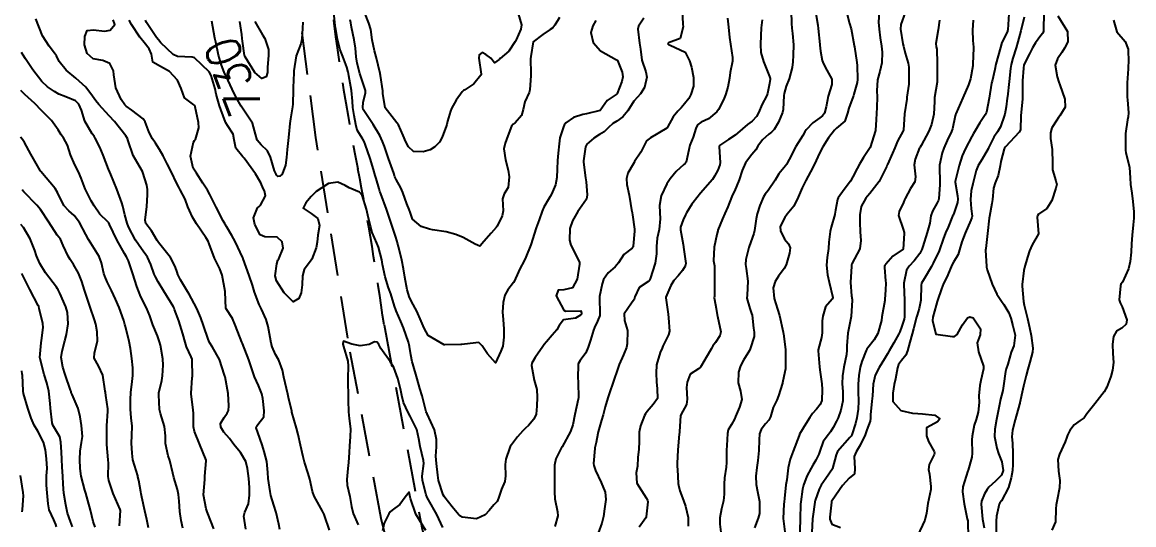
# Model space of a CAD drawing. Header units: metres. Extents: x 298520 to 308411, y 7433745 to 7450750.
# Drawn here: x 305179.6 to 305311, y 7438253 to 7438312.4 of the extents above; entities that cross this region are included whole.
import ezdxf
from ezdxf.enums import TextEntityAlignment as Align

# ---------------------------------------------------------------- set-up
doc = ezdxf.new("R2010")
doc.units = ezdxf.units.M
doc.header["$LTSCALE"] = 10
doc.linetypes.add('DASHED', pattern=[0.75, 0.5, -0.25])
for name, color, linetype in [('Cotas', 45, 'Continuous'), ('Curvas de Nivel 1m', 11, 'Continuous'), ('Curvas de Nivel 5m', 15, 'Continuous'), ('Vias Secundárias', 230, 'DASHED')]:
    doc.layers.add(name, color=color, linetype=linetype)
doc.styles.add('Style-STANDARD', font='STANDARD.shx')

msp = doc.modelspace()

# ---------------------------------------------------------------- linework, layer by layer
at = {"layer": 'Curvas de Nivel 1m', "flags": 128}
for points, elevation in [([(305238, 7438314.1), (305238.58, 7438312.09), (305238.5, 7438311.57), (305237.96, 7438310.33), (305237.88, 7438310.17), (305237.85, 7438310.1), (305237.09, 7438308.96), (305236.07, 7438308.12), (305236, 7438308.06), (305235.93, 7438307.99), (305235.38, 7438307.58), (305234.97, 7438308.13), (305234.38, 7438308.58), (305233.94, 7438308.81), (305233.56, 7438308.53), (305233.53, 7438308.15), (305233.8, 7438306.27), (305233.78, 7438306.15), (305232.94, 7438305.11), (305231.89, 7438304.41), (305231.73, 7438304.33), (305231.55, 7438304.17), (305230.85, 7438303.2), (305230.29, 7438302.19), (305230.17, 7438301.88), (305229.84, 7438300.72), (305229.74, 7438300.3), (305229.71, 7438300.2), (305229.21, 7438298.81), (305228.87, 7438298.21), (305228.35, 7438297.67), (305227.8, 7438297.33), (305226.97, 7438297.06), (305225.8, 7438297.11), (305225.22, 7438297.66), (305224.91, 7438298.25), (305224.58, 7438299.02), (305224.03, 7438300.27), (305223.84, 7438300.52), (305222.47, 7438302.28), (305222.18, 7438303.99), (305222.2, 7438304.29), (305221.91, 7438306.1), (305221.87, 7438306.29), (305221.86, 7438306.35), (305221.4, 7438308.3), (305221.22, 7438309.02), (305220.93, 7438310.3), (305220.75, 7438311.53), (305220.54, 7438312.3), (305220, 7438313.58)], 732), ([(305257.59, 7438313.86), (305257.67, 7438312.18), (305257.71, 7438311.86), (305257.35, 7438310.48), (305255.95, 7438309.95), (305255.91, 7438309.93), (305255.89, 7438309.88), (305255.9, 7438309.83), (305255.95, 7438309.78), (305256.16, 7438309.67), (305257.94, 7438308.87), (305258.46, 7438307.85), (305258.68, 7438307.09), (305258.93, 7438305.85), (305258.91, 7438304.84), (305258.62, 7438303.85), (305258.35, 7438303.39), (305257.87, 7438302.74), (305257.47, 7438302.26), (305257.07, 7438301.87), (305256.52, 7438301.21), (305255.83, 7438299.99), (305255.79, 7438299.92), (305255.75, 7438299.88), (305253.82, 7438298.73), (305253.36, 7438298.37), (305253.12, 7438297.92), (305252.7, 7438297.02), (305251.96, 7438295.93), (305251.9, 7438295.83), (305251.79, 7438295.63), (305251.16, 7438294.55), (305250.98, 7438293.94), (305251.03, 7438293.21), (305251.3, 7438291.94), (305251.64, 7438290), (305251.65, 7438289.93), (305251.66, 7438289.88), (305251.71, 7438289.64), (305251.94, 7438287.93), (305251.93, 7438287.69), (305251.79, 7438285.93), (305251.77, 7438285.83), (305251.67, 7438285.69), (305250.67, 7438284.94), (305250.06, 7438283.95), (305249.64, 7438283.49), (305248.82, 7438282.78), (305248.29, 7438281.97), (305248.12, 7438281.47), (305247.82, 7438279.98), (305247.81, 7438279.76), (305247.86, 7438277.98), (305247.83, 7438277.72), (305247.56, 7438277.05), (305247.23, 7438276.31), (305247.11, 7438275.98), (305246.73, 7438274.79), (305246.48, 7438273.99), (305246.2, 7438273.31), (305245.51, 7438272.42), (305245.27, 7438272), (305245.25, 7438270.23), (305245.27, 7438270), (305245.29, 7438269.82), (305245.32, 7438268), (305245.3, 7438267.85), (305244.89, 7438266.01), (305244.64, 7438264.79), (305244.38, 7438264.02), (305243.38, 7438262.19), (305243.32, 7438262.09), (305243.27, 7438262.03), (305242.64, 7438260.76), (305242.5, 7438260.04), (305242.48, 7438258.9), (305242.48, 7438258.04), (305242.48, 7438256.88), (305242.53, 7438256.04), (305242.83, 7438254.5), (305242.87, 7438254.03), (305242.52, 7438252.78)], 728), ([(305273.35, 7438313.68), (305273.6, 7438312.06), (305273.66, 7438311.67), (305273.85, 7438309.77), (305273.86, 7438309.67), (305273.95, 7438308.97), (305274.13, 7438307.87), (305274.2, 7438307.67), (305274.5, 7438307.08), (305275.28, 7438305.65), (305275.27, 7438305.02), (305274.85, 7438303.66), (305274.59, 7438302.38), (305274.41, 7438301.66), (305274.18, 7438301.34), (305273.85, 7438301.1), (305273.01, 7438300.52), (305272.25, 7438299.69), (305272.08, 7438299.43), (305271.83, 7438299.02), (305271.02, 7438297.7), (305270.23, 7438296.15), (305270.01, 7438295.72), (305269.93, 7438295.58), (305269.79, 7438295.41), (305269.01, 7438294.49), (305268.56, 7438293.73), (305267.75, 7438292.52), (305267.41, 7438292.08), (305267.2, 7438291.75), (305266.75, 7438290.73), (305266.43, 7438289.75), (305266.32, 7438289.14), (305266.14, 7438287.76), (305266.05, 7438287.4), (305265.68, 7438286.45), (305265.44, 7438285.76), (305265.09, 7438284.33), (305265.07, 7438283.77), (305265.14, 7438283.27), (305265.34, 7438281.77), (305265.25, 7438280.12), (305265.24, 7438279.77), (305265.58, 7438278.56), (305265.79, 7438277.98), (305265.84, 7438277.77), (305266.03, 7438276.24), (305266.09, 7438275.76), (305266.08, 7438275.23), (305265.61, 7438273.77), (305265.52, 7438273.59), (305264.84, 7438272.44), (305264.48, 7438271.78), (305264.23, 7438271.04), (305264.21, 7438269.78), (305264.48, 7438268.76), (305264.64, 7438267.78), (305264.35, 7438266.87), (305263.9, 7438265.79), (305263.76, 7438265.45), (305263.42, 7438264.83), (305263.01, 7438264.2), (305262.92, 7438263.79), (305262.84, 7438262.34), (305262.82, 7438261.8), (305262.82, 7438260.34), (305262.78, 7438259.8), (305262.59, 7438258.55), (305262.53, 7438257.8), (305262.53, 7438256.59), (305262.45, 7438255.8), (305262.22, 7438254.88), (305262.03, 7438253.8), (305262.04, 7438253.04), (305262.2, 7438251.8)], 724), ([(305276.99, 7438313.63), (305277.37, 7438312.25), (305277.54, 7438311.62), (305277.91, 7438309.66), (305277.92, 7438309.62), (305277.95, 7438309.48), (305278.24, 7438307.62), (305278.26, 7438307.29), (305278.29, 7438305.62), (305278.26, 7438305.26), (305277.89, 7438303.88), (305277.82, 7438303.69), (305277.79, 7438303.62), (305277.27, 7438302.23), (305277.14, 7438301.63), (305276.79, 7438300.69), (305275.84, 7438299.87), (305275.71, 7438299.77), (305275.59, 7438299.64), (305274.89, 7438298.72), (305274.19, 7438297.66), (305273.81, 7438296.92), (305273.43, 7438296.04), (305273.27, 7438295.68), (305272.76, 7438294.7), (305272.19, 7438293.69), (305271.75, 7438292.81), (305271.28, 7438291.7), (305270.76, 7438290.67), (305270.01, 7438289.72), (305269.71, 7438289.33), (305269.18, 7438288.24), (305269.2, 7438287.72), (305269.68, 7438286.76), (305270.15, 7438286.19), (305270.35, 7438285.71), (305270.28, 7438285.1), (305269.88, 7438283.72), (305269.64, 7438283.27), (305268.97, 7438282.38), (305268.56, 7438281.73), (305268.35, 7438280.99), (305268.45, 7438279.73), (305268.85, 7438278.46), (305269.08, 7438277.72), (305269.51, 7438275.76), (305269.52, 7438275.72), (305269.55, 7438275.57), (305269.81, 7438273.72), (305269.79, 7438272), (305269.8, 7438271.72), (305269.79, 7438271.42), (305269.48, 7438269.97), (305269.43, 7438269.77), (305269.42, 7438269.72), (305268.96, 7438268.23), (305268.75, 7438267.73), (305268.35, 7438266.83), (305268.03, 7438265.73), (305267.83, 7438265.33), (305267.42, 7438264.9), (305266.91, 7438264.25), (305266.73, 7438263.75), (305266.67, 7438263.03), (305266.63, 7438261.75), (305266.54, 7438260.58), (305266.42, 7438259.75), (305266.29, 7438258.71), (305266.31, 7438257.76), (305266.5, 7438256.93), (305266.74, 7438255.75), (305266.71, 7438254.33), (305266.57, 7438253.75), (305266.13, 7438252.62)], 723), ([(305280.86, 7438313.59), (305280.8, 7438312.4), (305280.86, 7438311.59), (305280.99, 7438310.57), (305281.14, 7438309.58), (305281.22, 7438308.85), (305281.18, 7438307.58), (305280.94, 7438306.56), (305280.67, 7438305.59), (305280.58, 7438304.28), (305280.62, 7438303.59), (305280.61, 7438302.32), (305280.54, 7438301.59), (305280.53, 7438300.91), (305280.44, 7438299.59), (305279.81, 7438297.6), (305279.02, 7438296.39), (305278.54, 7438295.61), (305278.27, 7438295.12), (305277.77, 7438294.12), (305277.48, 7438293.62), (305276.74, 7438292.62), (305276.02, 7438291.65), (305275.94, 7438291.45), (305275.72, 7438290.17), (305275.64, 7438289.72), (305275.62, 7438289.65), (305275.18, 7438288.17), (305275.07, 7438287.66), (305274.93, 7438286.41), (305274.87, 7438285.66), (305274.72, 7438284.59), (305274.64, 7438283.66), (305274.77, 7438282.52), (305274.95, 7438281.66), (305275.38, 7438279.87), (305275.3, 7438279.65), (305274.51, 7438278.73), (305274.19, 7438277.66), (305274.14, 7438277.09), (305274.11, 7438275.66), (305274.07, 7438275.14), (305273.66, 7438273.67), (305273.64, 7438273.55), (305273.81, 7438271.67), (305273.86, 7438271.31), (305274.08, 7438269.66), (305274.14, 7438268.99), (305274.08, 7438267.66), (305273.9, 7438267.21), (305273.44, 7438266.65), (305272.97, 7438266.14), (305272.66, 7438265.68), (305272.2, 7438264.9), (305271.44, 7438263.69), (305271.43, 7438263.66), (305271.4, 7438263.55), (305270.72, 7438261.7), (305270.34, 7438260.73), (305270.12, 7438259.71), (305269.94, 7438258.31), (305269.85, 7438257.71), (305269.68, 7438256.07), (305269.65, 7438255.71), (305269.61, 7438255.41), (305269.51, 7438253.72), (305269.7, 7438252.15)], 722), ([(305283.94, 7438313.55), (305283.42, 7438312.12), (305283.4, 7438311.56), (305283.68, 7438309.83), (305283.73, 7438309.55), (305283.94, 7438308.75), (305284.31, 7438307.55), (305284.37, 7438307.1), (305284.38, 7438305.55), (305284.36, 7438305.09), (305284.15, 7438303.55), (305284.12, 7438303.31), (305283.86, 7438301.55), (305283.75, 7438299.64), (305283.72, 7438299.55), (305283.03, 7438298.35), (305282.72, 7438297.56), (305282.46, 7438296.9), (305281.85, 7438295.57), (305281.83, 7438295.52), (305281.78, 7438295.38), (305280.88, 7438293.58), (305279.75, 7438292.14), (305279.5, 7438291.85), (305279.31, 7438291.6), (305278.74, 7438290.6), (305278.59, 7438289.61), (305278.6, 7438288.71), (305278.61, 7438287.61), (305278.7, 7438286.6), (305278.58, 7438285.61), (305278.26, 7438285.01), (305277.65, 7438283.82), (305277.6, 7438283.67), (305277.59, 7438283.62), (305277.59, 7438283.57), (305277.47, 7438281.62), (305277.6, 7438280.06), (305277.67, 7438279.62), (305277.68, 7438279.53), (305277.57, 7438277.62), (305277.16, 7438275.63), (305277.03, 7438274.13), (305277.05, 7438273.63), (305277, 7438273.11), (305276.68, 7438271.63), (305276.54, 7438270.59), (305276.51, 7438269.63), (305276.56, 7438268.73), (305276.59, 7438267.63), (305276.35, 7438266.55), (305276.03, 7438265.64), (305275.84, 7438265.23), (305275.42, 7438264.49), (305275.11, 7438263.95), (305274.86, 7438263.66), (305274.25, 7438262.81), (305273.85, 7438261.67), (305273.74, 7438261.31), (305273.37, 7438260.61), (305273.01, 7438260.02), (305272.81, 7438259.68), (305272.31, 7438258.71), (305271.93, 7438257.68), (305271.82, 7438257.19), (305271.59, 7438255.69), (305271.57, 7438255.43), (305271.52, 7438253.69), (305271.52, 7438253.45), (305271.45, 7438251.69)], 721), ([(305206, 7438252.47), (305205.74, 7438254.01), (305205.86, 7438254.47), (305206.32, 7438255.45), (305206.44, 7438256.47), (305206.42, 7438257.37), (305206.34, 7438258.47), (305206.18, 7438259.65), (305205.97, 7438260.47), (305205.37, 7438261.52), (305204.93, 7438262.04), (305204.59, 7438262.49), (305204.07, 7438263.18), (305203.4, 7438263.94), (305203.02, 7438264.51), (305202.99, 7438264.94), (305203.42, 7438265.67), (305203.77, 7438266.16), (305203.93, 7438266.5), (305203.99, 7438267.05), (305203.89, 7438268.5), (305203.53, 7438270.46), (305203.52, 7438270.51), (305203.51, 7438270.54), (305203.48, 7438270.66), (305202.88, 7438272.52), (305202.06, 7438273.98), (305201.7, 7438274.53), (305201.53, 7438274.92), (305200.98, 7438276.54), (305200.65, 7438277.45), (305200.18, 7438278.54), (305199.58, 7438279.73), (305199.28, 7438280.25), (305199.08, 7438280.56), (305198.26, 7438281.93), (305197.95, 7438282.58), (305197.88, 7438282.83), (305197.63, 7438283.53), (305197.08, 7438284.59), (305195.67, 7438286.35), (305195.5, 7438286.6), (305194.82, 7438287.75), (305194.17, 7438288.62), (305194.07, 7438289), (305194.28, 7438290.62), (305194.38, 7438291.98), (305194.37, 7438292.62), (305194.28, 7438293.15), (305193.82, 7438294.63), (305193.76, 7438294.74), (305192.65, 7438296.64), (305192.08, 7438298.38), (305191.99, 7438298.65), (305191.82, 7438298.98), (305190.45, 7438300.66), (305189.84, 7438301.34), (305188.62, 7438302.69), (305188.27, 7438303.09), (305187.87, 7438303.65), (305187.08, 7438304.71), (305185.9, 7438305.8), (305184.73, 7438306.73), (305183.92, 7438307.75), (305183.59, 7438308.41), (305183.38, 7438308.75), (305182.75, 7438309.57), (305181.95, 7438310.77), (305181.16, 7438312.78)], 726), ([(305210.02, 7438252.43), (305209.88, 7438253.04), (305209.58, 7438254.44), (305209.3, 7438255.28), (305208.95, 7438256.44), (305208.86, 7438256.9), (305208.64, 7438258.45), (305208.61, 7438259.18), (305208.48, 7438260.45), (305208.17, 7438261.66), (305207.93, 7438262.45), (305207.4, 7438263.88), (305207.22, 7438264.46), (305207.25, 7438264.61), (305207.41, 7438264.84), (305208.12, 7438265.76), (305208.16, 7438266.45), (305208, 7438267.9), (305207.88, 7438268.46), (305207.47, 7438269.43), (305207.01, 7438270.46), (305206.78, 7438271.18), (305206.36, 7438272.47), (305205.6, 7438274.4), (305205.56, 7438274.48), (305205.52, 7438274.58), (305204.76, 7438276.49), (305204.42, 7438277.35), (305203.66, 7438278.51), (305203.64, 7438278.57), (305203.58, 7438279.52), (305203.54, 7438280.51), (305203.53, 7438280.57), (305203.2, 7438282.51), (305202.9, 7438283.25), (305202.27, 7438284.52), (305201.67, 7438286.21), (305201.54, 7438286.53), (305201.25, 7438286.96), (305200.16, 7438288.55), (305199.7, 7438289.35), (305199.31, 7438290.15), (305199.15, 7438290.56), (305198.82, 7438291.47), (305198.24, 7438292.57), (305198.06, 7438292.89), (305197.75, 7438293.49), (305197.23, 7438294.59), (305196.7, 7438295.67), (305196.23, 7438296.6), (305195.8, 7438297.35), (305195.31, 7438298.11), (305194.95, 7438298.61), (305194.55, 7438299.35), (305194.08, 7438300.63), (305193.84, 7438300.97), (305192.5, 7438301.99), (305191.86, 7438302.48), (305191.69, 7438302.65), (305191.26, 7438303.26), (305190.61, 7438304.66), (305190.38, 7438306.19), (305190.33, 7438306.67), (305189.92, 7438307.5), (305189.1, 7438307.86), (305187.93, 7438308.06), (305187.25, 7438308.71), (305186.92, 7438309.73), (305186.95, 7438310.71), (305187.25, 7438311.42), (305187.96, 7438311.5), (305189.29, 7438311.35), (305189.96, 7438311.46), (305190.52, 7438312.12), (305190.3, 7438312.67)], 727), ([(305215.9, 7438252.35), (305215.28, 7438254.08), (305215.22, 7438254.3), (305215.19, 7438254.36), (305215.06, 7438254.59), (305214.07, 7438256.38), (305213.87, 7438256.93), (305213.55, 7438258.39), (305213.34, 7438259.06), (305212.91, 7438260.39), (305212.76, 7438261.01), (305212.46, 7438262.4), (305212.16, 7438263.64), (305211.97, 7438264.4), (305211.43, 7438266.31), (305211.41, 7438266.41), (305211.05, 7438268.02), (305210.96, 7438268.42), (305210.79, 7438269.09), (305210.48, 7438270.43), (305210.32, 7438271.26), (305209.89, 7438272.43), (305209.51, 7438273.11), (305209.1, 7438274.02), (305208.98, 7438274.44), (305208.87, 7438275.11), (305208.62, 7438276.44), (305208.38, 7438277.27), (305207.84, 7438278.46), (305207.75, 7438278.63), (305207.58, 7438279.02), (305207.03, 7438280.47), (305206.76, 7438281.32), (305206.39, 7438282.47), (305205.69, 7438284.43), (305205.67, 7438284.48), (305205.64, 7438284.54), (305204.72, 7438286.49), (305204.35, 7438287.17), (305203.69, 7438288.25), (305203.53, 7438288.51), (305203.31, 7438288.9), (305202.49, 7438290.52), (305201.74, 7438292.04), (305201.46, 7438292.53), (305200.91, 7438293.38), (305200.14, 7438294.55), (305199.77, 7438295.16), (305199.44, 7438296.56), (305199.81, 7438298.21), (305199.94, 7438298.42), (305200.04, 7438298.55), (305200.45, 7438299.92), (305200.4, 7438300.54), (305200, 7438302.41), (305199.95, 7438302.55), (305199.86, 7438302.62), (305198.75, 7438303.44), (305198.34, 7438304.57), (305197.9, 7438305.56), (305196.95, 7438306.59), (305195.92, 7438307.15), (305194.99, 7438307.68), (305194.84, 7438308.62), (305194.58, 7438309.26), (305193.95, 7438309.99), (305193.45, 7438310.64), (305192.48, 7438312.14), (305192.18, 7438312.65)], 728), ([(305253.03, 7438312.88), (305252.42, 7438311.93), (305252.34, 7438311.57), (305252.54, 7438309.92), (305252.64, 7438309.23), (305252.82, 7438307.92), (305253.28, 7438306.55), (305253.41, 7438305.91), (305253.12, 7438304.69), (305252.64, 7438303.92), (305252.28, 7438303.52), (305251.87, 7438303.05), (305251.14, 7438301.94), (305250.58, 7438301.22), (305249.84, 7438300.7), (305249.39, 7438300.42), (305248.86, 7438299.97), (305248.36, 7438299.45), (305247.82, 7438299.12), (305247.12, 7438298.69), (305246.3, 7438298), (305246.13, 7438297.68), (305245.92, 7438296), (305245.93, 7438295.86), (305246.16, 7438294), (305246.22, 7438293.54), (305246.36, 7438291.99), (305246.26, 7438291.47), (305245.72, 7438290.7), (305245.43, 7438290.29), (305245.26, 7438290.01), (305244.61, 7438288.92), (305244.29, 7438288.02), (305244.27, 7438286.62), (305244.42, 7438286.02), (305245.23, 7438284.42), (305245.42, 7438284), (305245.44, 7438283.81), (305245.18, 7438282.01), (305244.61, 7438281.01), (305243.6, 7438280.77), (305242.92, 7438280.72), (305242.68, 7438280.04), (305243.58, 7438278.35), (305243.8, 7438278.25), (305245.58, 7438278.26), (305245.69, 7438278), (305245.68, 7438277.89), (305245.57, 7438277.76), (305244.98, 7438277.42), (305243.56, 7438277.22), (305243.05, 7438276.54), (305242.76, 7438276.04), (305242.2, 7438275.39), (305241.53, 7438274.62), (305241.28, 7438274.3), (305241.11, 7438274.06), (305240.21, 7438272.77), (305239.81, 7438272.08), (305239.77, 7438271.81), (305240.08, 7438270.07), (305240.38, 7438268.99), (305240.45, 7438268.07), (305240.39, 7438267.01), (305240.31, 7438266.07), (305240.04, 7438265.45), (305239.41, 7438264.73), (305239.07, 7438264.42), (305238.73, 7438264.09), (305238.11, 7438263.37), (305237.39, 7438262.42), (305237.26, 7438262.23), (305237.2, 7438262.1), (305236.74, 7438260.72), (305236.65, 7438260.11), (305236.7, 7438258.75), (305236.6, 7438258.11), (305236.22, 7438257.21), (305235.87, 7438256.11), (305235.69, 7438255.73), (305235.3, 7438255.32), (305234.76, 7438254.65), (305234.28, 7438254.14), (305233.28, 7438253.68), (305231.57, 7438253.88), (305231.28, 7438254.02), (305231.21, 7438254.1), (305231.16, 7438254.17), (305230.39, 7438255.09), (305229.51, 7438256.2), (305229.43, 7438256.31), (305229.32, 7438256.52), (305228.78, 7438258.21), (305228.7, 7438258.85), (305228.55, 7438260.21), (305228.47, 7438261.11), (305228.52, 7438262.21), (305228.53, 7438263.07), (305228.31, 7438264.21), (305227.43, 7438266.08), (305227.36, 7438266.22), (305227.32, 7438266.34), (305226.84, 7438268.23), (305226.58, 7438269.11), (305226.25, 7438270.23), (305225.73, 7438272.01), (305225.67, 7438272.24), (305225.51, 7438273.07), (305225.34, 7438274.07), (305225.3, 7438274.24), (305225.21, 7438274.57), (305224.63, 7438276.25), (305224.32, 7438277.01), (305223.76, 7438278.27), (305223.71, 7438278.4), (305223.58, 7438278.84), (305223.13, 7438280.27), (305222.87, 7438281.01), (305222.47, 7438282.28), (305222.16, 7438283.76), (305222.05, 7438284.29), (305221.67, 7438285.82), (305221.48, 7438286.29), (305220.91, 7438287.53), (305220.71, 7438288.3), (305220.43, 7438289.58), (305220.24, 7438290.3), (305219.74, 7438291.96), (305219.44, 7438292.31), (305218.22, 7438292.81), (305217.75, 7438293.09), (305216.88, 7438293.48), (305215.75, 7438293.34), (305214.32, 7438292.38), (305214.01, 7438292.12), (305213.73, 7438291.8), (305213.08, 7438291.04), (305212.77, 7438290.4), (305213.71, 7438289.77), (305214.51, 7438289.19), (305214.69, 7438288.38), (305214.51, 7438287.21), (305214.41, 7438286.38), (305214.31, 7438285.74), (305213.8, 7438284.39), (305213.64, 7438284.15), (305212.88, 7438283.15), (305212.7, 7438282.4), (305212.65, 7438281.36), (305212.52, 7438280.4), (305212.26, 7438279.73), (305211.58, 7438279.34), (305210.51, 7438280.42), (305209.61, 7438281.84), (305209.47, 7438282.43), (305209.64, 7438283.83), (305209.79, 7438284.28), (305209.88, 7438284.43), (305210.39, 7438285.69), (305210.27, 7438286.42), (305209.68, 7438287), (305208.25, 7438287.02), (305207.68, 7438287.26), (305207.07, 7438288.47), (305206.9, 7438289.27), (305207.35, 7438290.46), (305207.55, 7438290.63), (305207.72, 7438290.77), (305208.3, 7438291.88), (305208.18, 7438292.45), (305208.05, 7438292.75), (305207.75, 7438293.42), (305207.15, 7438294.47), (305205.79, 7438296.32), (305205.63, 7438296.48), (305204.81, 7438297.5), (305204.62, 7438298.5), (305204.48, 7438299.16), (305203.83, 7438300.19), (305203.63, 7438300.51), (305203.46, 7438300.89), (305202.88, 7438302.52), (305202.5, 7438303.9), (305202.36, 7438304.53), (305201.91, 7438306.08), (305201.66, 7438306.53), (305199.93, 7438308.18), (305199.64, 7438308.26), (305197.93, 7438308.34), (305197.4, 7438308.59), (305195.95, 7438309.97), (305195.65, 7438310.3), (305195.41, 7438310.61), (305194.25, 7438312.35), (305194.11, 7438312.63)], 729), ([(305207.06, 7438312.47), (305207.96, 7438310.91), (305208.24, 7438310.46), (305208.65, 7438309.16), (305208.66, 7438308.45), (305208.57, 7438307.1), (305208.56, 7438306.45), (305208.41, 7438305.94), (305207.9, 7438305.75), (305207.04, 7438306.47), (305205.93, 7438308.29), (305205.87, 7438308.42), (305205.85, 7438308.48), (305205.6, 7438310.14), (305205.55, 7438310.49), (305205.51, 7438310.94), (305205.29, 7438312.49)], 731), ([(305243.06, 7438312.97), (305242.51, 7438312.04), (305242.29, 7438311.73), (305241.98, 7438311.53), (305241.09, 7438310.94), (305239.95, 7438310.08), (305239.69, 7438308.33), (305239.66, 7438308.08), (305239.68, 7438306.32), (305239.67, 7438306.08), (305239.56, 7438304.41), (305239.47, 7438304.08), (305238.96, 7438303), (305238.76, 7438302.09), (305238.57, 7438301.37), (305237.84, 7438300.5), (305237.61, 7438300.33), (305237.41, 7438300.1), (305236.96, 7438298.97), (305236.64, 7438298.11), (305236.51, 7438297.41), (305236.68, 7438296.11), (305236.99, 7438294.9), (305237.11, 7438294.11), (305237, 7438292.86), (305236.55, 7438292.11), (305236.34, 7438291.51), (305236.41, 7438290.11), (305236.31, 7438289.51), (305235.69, 7438288.29), (305235.58, 7438288.12), (305234.99, 7438287.44), (305233.87, 7438286.15), (305233.79, 7438286.02), (305233.67, 7438285.92), (305233.09, 7438286.16), (305231.68, 7438286.93), (305230.8, 7438287.3), (305229.69, 7438287.61), (305228.04, 7438287.86), (305227.69, 7438287.92), (305226.71, 7438288.23), (305225.7, 7438289.11), (305225.42, 7438289.95), (305225.32, 7438290.25), (305225.03, 7438290.94), (305224.56, 7438292.26), (305224.3, 7438292.82), (305223.76, 7438293.8), (305223.62, 7438294.13), (305223.58, 7438294.27), (305223.49, 7438294.55), (305222.87, 7438296.28), (305222.37, 7438297.72), (305222.16, 7438298.29), (305221.82, 7438299.02), (305221.06, 7438300.3), (305219.86, 7438302.08), (305219.81, 7438302.31), (305219.87, 7438302.91), (305220.14, 7438304.05), (305220.13, 7438304.31), (305219.89, 7438305.02), (305219.47, 7438306.32), (305219.15, 7438307.55), (305219.03, 7438308.32), (305218.94, 7438309.32), (305218.78, 7438310.33), (305218.49, 7438311.82), (305218.4, 7438312.33), (305218.34, 7438312.69)], 731), ([(305262.93, 7438312.87), (305263.06, 7438311.8), (305263.18, 7438310.58), (305263.28, 7438309.8), (305263.53, 7438308.21), (305263.52, 7438307.79), (305263.24, 7438306.47), (305263.16, 7438305.8), (305262.97, 7438304.72), (305262.72, 7438303.8), (305262.47, 7438303.21), (305261.87, 7438302.09), (305261.66, 7438301.81), (305260.68, 7438300.99), (305259.84, 7438300.59), (305259.4, 7438300.28), (305259.18, 7438299.85), (305258.86, 7438298.82), (305258.49, 7438297.85), (305258.36, 7438297.31), (305258.04, 7438295.86), (305257.94, 7438295.71), (305257.79, 7438295.57), (305256.88, 7438294.76), (305256.16, 7438293.88), (305255.99, 7438293.65), (305255.76, 7438293.3), (305255.08, 7438291.89), (305254.88, 7438290.74), (305254.93, 7438289.89), (305254.97, 7438289.15), (305254.84, 7438287.89), (305254.64, 7438286.86), (305254.55, 7438285.9), (305254.53, 7438285.02), (305254.37, 7438283.9), (305253.78, 7438282.06), (305253.7, 7438281.91), (305253.67, 7438281.86), (305253.62, 7438281.8), (305252.48, 7438281.05), (305252, 7438279.93), (305251.91, 7438279.61), (305251.59, 7438279.18), (305250.72, 7438277.94), (305250.75, 7438277.13), (305251.13, 7438275.94), (305251.08, 7438274.38), (305251, 7438273.94), (305250.64, 7438273.07), (305250.14, 7438271.95), (305249.98, 7438271.46), (305249.47, 7438269.96), (305248.95, 7438268.47), (305248.79, 7438267.97), (305248.49, 7438266.93), (305248.23, 7438265.97), (305248.05, 7438265.34), (305247.64, 7438263.98), (305247.59, 7438263.79), (305247.39, 7438262.72), (305247.27, 7438262.09), (305247.26, 7438261.98), (305247.11, 7438260.23), (305247.13, 7438259.98), (305247.35, 7438259.38), (305248.01, 7438257.97), (305248.46, 7438256.83), (305248.57, 7438255.97), (305248.41, 7438254.85), (305248.28, 7438253.97), (305248.09, 7438253.16), (305247.65, 7438251.98)], 727), ([(305267.04, 7438312.7), (305266.92, 7438311.75), (305266.88, 7438310.84), (305266.83, 7438309.75), (305266.89, 7438308.8), (305267.18, 7438307.75), (305267.91, 7438305.98), (305267.97, 7438305.74), (305267.98, 7438305.67), (305267.9, 7438305.14), (305267.66, 7438303.97), (305267.57, 7438303.74), (305267, 7438302.62), (305266.65, 7438301.75), (305266.37, 7438301.24), (305265.85, 7438300.72), (305265.32, 7438300.29), (305264.73, 7438299.78), (305263.83, 7438299.05), (305263.07, 7438298.55), (305262, 7438297.81), (305261.94, 7438297.68), (305262.08, 7438295.81), (305262.05, 7438295.55), (305261.78, 7438294.91), (305261.41, 7438294.18), (305261.17, 7438293.82), (305259.75, 7438292.18), (305259.59, 7438292), (305259.45, 7438291.84), (305258.71, 7438290.87), (305258.08, 7438289.86), (305257.96, 7438289.61), (305257.7, 7438289.03), (305257.39, 7438288.17), (305257.37, 7438287.86), (305257.68, 7438286.1), (305257.72, 7438285.86), (305257.74, 7438285.79), (305258, 7438283.86), (305257.95, 7438283.55), (305257.63, 7438283.06), (305257.09, 7438282.41), (305256.61, 7438281.87), (305256.23, 7438281.26), (305255.65, 7438279.88), (305255.65, 7438279.82), (305255.94, 7438277.88), (305255.98, 7438277.46), (305256.06, 7438275.87), (305255.97, 7438275.45), (305255.53, 7438274.56), (305255.31, 7438274.1), (305255.21, 7438273.88), (305254.97, 7438273.34), (305254.53, 7438271.89), (305254.5, 7438270.89), (305254.54, 7438269.89), (305254.64, 7438269.07), (305254.66, 7438267.9), (305254.15, 7438267.2), (305253.44, 7438266.37), (305253.24, 7438266.1), (305253.14, 7438265.91), (305252.67, 7438264.66), (305252.51, 7438263.92), (305252.48, 7438262.83), (305252.44, 7438261.92), (305252.35, 7438260.93), (305252.29, 7438259.92), (305252.14, 7438259.13), (305252.2, 7438257.92), (305253.32, 7438256.16), (305253.49, 7438255.91), (305253.53, 7438255.68), (305253.33, 7438253.91), (305253.32, 7438253.87), (305253.28, 7438253.82), (305252.51, 7438252.68)], 726), ([(305291.99, 7438312.66), (305291.92, 7438311.45), (305291.96, 7438310.25), (305292.02, 7438309.45), (305292.02, 7438309.38), (305291.96, 7438307.45), (305291.96, 7438307.42), (305291.93, 7438307.23), (305291.66, 7438305.7), (305291.6, 7438305.45), (305291.42, 7438304.98), (305290.77, 7438303.47), (305289.94, 7438301.55), (305289.9, 7438301.48), (305289.89, 7438301.45), (305289.86, 7438301.35), (305289.54, 7438299.78), (305289.44, 7438299.48), (305288.92, 7438298.4), (305288.5, 7438297.49), (305288.33, 7438296.97), (305288.02, 7438295.5), (305287.99, 7438295.28), (305288.04, 7438293.5), (305288.04, 7438293.21), (305287.92, 7438291.5), (305287.88, 7438291.36), (305287.74, 7438291.04), (305287.16, 7438290.07), (305286.97, 7438289.51), (305286.84, 7438288.65), (305286.55, 7438287.52), (305286.05, 7438285.9), (305285.93, 7438285.53), (305285.85, 7438285.35), (305285.67, 7438285.04), (305285.02, 7438284.17), (305284.41, 7438283.54), (305284.11, 7438283.07), (305283.78, 7438281.55), (305283.78, 7438281.39), (305283.86, 7438279.55), (305283.86, 7438279.28), (305283.86, 7438277.55), (305283.82, 7438277.3), (305283.56, 7438276.48), (305283.3, 7438275.81), (305283.18, 7438275.55), (305282.6, 7438274.5), (305282.06, 7438273.56), (305281.87, 7438273.21), (305281.51, 7438272.59), (305280.86, 7438271.58), (305280.4, 7438270.68), (305280.17, 7438269.59), (305280.08, 7438268.21), (305280.02, 7438267.59), (305279.84, 7438265.99), (305279.83, 7438265.59), (305279.79, 7438265.23), (305279.41, 7438264.22), (305279.26, 7438263.75), (305279.21, 7438263.6), (305278.62, 7438262.38), (305278.13, 7438261.61), (305277.93, 7438261.06), (305277.99, 7438259.61), (305277.95, 7438259.01), (305277.34, 7438258.5), (305276.52, 7438257.63), (305275.31, 7438255.84), (305275.24, 7438255.72), (305275.22, 7438255.65), (305275.04, 7438253.9), (305275.05, 7438253.65), (305275.28, 7438253.07), (305276.3, 7438252.66)], 719), ([(305296.19, 7438313.41), (305296.07, 7438311.5), (305296.06, 7438311.41), (305296.04, 7438311.35), (305295.98, 7438311.16), (305295.38, 7438310), (305295.2, 7438309.42), (305294.92, 7438308.44), (305294.68, 7438307.42), (305294.56, 7438306.79), (305294.21, 7438305.43), (305294.15, 7438305.18), (305293.88, 7438303.43), (305293.54, 7438301.76), (305293.4, 7438301.43), (305292.79, 7438300.5), (305292.14, 7438299.45), (305292.03, 7438299.25), (305291.83, 7438298.87), (305291.08, 7438297.46), (305290.68, 7438296.59), (305290.33, 7438295.47), (305289.84, 7438293.56), (305289.84, 7438293.48), (305290.14, 7438291.87), (305290.16, 7438291.47), (305290.12, 7438291.09), (305289.72, 7438289.9), (305289.6, 7438289.6), (305289.55, 7438289.48), (305289.01, 7438288.18), (305288.72, 7438287.49), (305288.44, 7438286.74), (305288.02, 7438285.5), (305287.92, 7438285.25), (305287.66, 7438284.72), (305287.26, 7438283.9), (305287.04, 7438283.51), (305286.17, 7438282.07), (305285.87, 7438281.53), (305285.83, 7438281.32), (305285.78, 7438279.53), (305285.58, 7438278.54), (305285.35, 7438277.76), (305285.29, 7438277.53), (305284.94, 7438276.16), (305284.78, 7438275.54), (305284.51, 7438274.57), (305284.21, 7438273.54), (305284.04, 7438273.02), (305283.51, 7438272.41), (305283.14, 7438271.92), (305283.02, 7438271.55), (305282.8, 7438270.24), (305282.65, 7438269.56), (305282.49, 7438268.54), (305282.5, 7438267.56), (305283.44, 7438266.48), (305284.8, 7438266.17), (305285.44, 7438266.12), (305286.01, 7438266.09), (305287.44, 7438265.93), (305288.03, 7438265.49), (305287.78, 7438265.14), (305287.42, 7438264.96), (305286.48, 7438264.45), (305286.46, 7438263.51), (305286.71, 7438262.83), (305287.38, 7438261.65), (305287.43, 7438261.5), (305287.43, 7438261.45), (305287.38, 7438261.3), (305286.77, 7438260.1), (305286.71, 7438259.51), (305286.81, 7438258.97), (305286.99, 7438257.51), (305286.96, 7438257.14), (305286.62, 7438255.51), (305286.46, 7438254.34), (305286.27, 7438253.52), (305285.42, 7438251.68)], 718), ([(305298, 7438313.01), (305297.63, 7438311.39), (305297.27, 7438310.08), (305297.07, 7438309.39), (305296.69, 7438308.15), (305296.49, 7438307.4), (305296.41, 7438306.91), (305296.25, 7438305.4), (305296.03, 7438303.56), (305296.02, 7438303.41), (305295.87, 7438302.39), (305295.73, 7438301.54), (305295.7, 7438301.41), (305295.23, 7438300.03), (305294.85, 7438299.42), (305294.43, 7438298.82), (305293.81, 7438297.55), (305293.78, 7438297.46), (305293.75, 7438297.43), (305293.03, 7438296.2), (305292.59, 7438295.44), (305292.34, 7438294.88), (305291.97, 7438293.45), (305291.93, 7438293.28), (305291.75, 7438292.46), (305291.65, 7438291.45), (305291.73, 7438290.32), (305291.85, 7438289.45), (305291.84, 7438289.32), (305291.71, 7438289.01), (305291.02, 7438287.46), (305290.63, 7438286.42), (305290.37, 7438285.47), (305290.19, 7438284.95), (305289.65, 7438284.03), (305289.46, 7438283.67), (305289.38, 7438283.48), (305288.88, 7438282.24), (305288.48, 7438281.49), (305288.23, 7438280.88), (305287.77, 7438279.5), (305287.72, 7438279.37), (305287.59, 7438278.96), (305287.23, 7438277.51), (305287.18, 7438277.12), (305287.55, 7438275.5), (305289.55, 7438275.23), (305289.78, 7438275.25), (305290.09, 7438275.47), (305290.73, 7438276.63), (305291.3, 7438277.45), (305291.57, 7438277.58), (305291.98, 7438277.45), (305292.83, 7438276.16), (305292.81, 7438275.44), (305292.47, 7438274.51), (305292.63, 7438273.44), (305293.21, 7438271.73), (305293.22, 7438271.43), (305292.89, 7438270.03), (305292.76, 7438269.44), (305292.66, 7438268.24), (305292.68, 7438267.44), (305292.59, 7438266.29), (305292.34, 7438265.44), (305292.12, 7438264.74), (305291.87, 7438263.45), (305291.84, 7438263.01), (305291.86, 7438261.45), (305291.83, 7438260.99), (305291.4, 7438259.45), (305291.38, 7438259.42), (305291.35, 7438259.37), (305290.78, 7438257.46), (305290.73, 7438256.86), (305290.91, 7438255.46), (305291.29, 7438253.7), (305291.34, 7438253.45), (305291.34, 7438253.39), (305291.39, 7438251.45)], 717), ([(305300.35, 7438313.35), (305300.29, 7438311.66), (305300.3, 7438311.36), (305300.22, 7438311.11), (305299.97, 7438310.81), (305299.35, 7438309.97), (305299, 7438309.37), (305298.64, 7438308.68), (305297.97, 7438307.38), (305297.96, 7438307.35), (305297.93, 7438306.97), (305297.82, 7438305.47), (305297.81, 7438305.38), (305297.8, 7438305.28), (305297.81, 7438303.38), (305297.8, 7438303.3), (305297.63, 7438301.38), (305297.56, 7438299.66), (305297.44, 7438299.39), (305295.82, 7438297.65), (305295.7, 7438297.52), (305295.65, 7438297.41), (305295.27, 7438295.94), (305295.16, 7438295.42), (305294.93, 7438294.26), (305294.6, 7438293.42), (305294.4, 7438292.78), (305294.25, 7438291.42), (305294.18, 7438290.98), (305293.92, 7438289.43), (305293.89, 7438289.25), (305293.69, 7438287.43), (305293.47, 7438285.64), (305293.46, 7438285.43), (305293.54, 7438283.53), (305293.56, 7438283.43), (305293.64, 7438283.11), (305294.21, 7438281.42), (305294.78, 7438280.24), (305295.32, 7438279.41), (305295.59, 7438279.03), (305296.21, 7438278.03), (305296.43, 7438277.4), (305296.67, 7438276.5), (305296.95, 7438275.39), (305296.78, 7438274.15), (305296.49, 7438273.4), (305296.07, 7438271.97), (305295.9, 7438271.4), (305295.82, 7438271.09), (305295.57, 7438269.41), (305295.47, 7438268.87), (305295.19, 7438267.67), (305295.13, 7438267.41), (305294.85, 7438266.01), (305294.74, 7438265.42), (305294.55, 7438264.29), (305294.52, 7438263.42), (305294.77, 7438262.04), (305294.97, 7438261.41), (305295.37, 7438260.42), (305295.52, 7438259.41), (305295.35, 7438258.83), (305294.62, 7438258.14), (305293.83, 7438257.42), (305293.62, 7438257.14), (305293.32, 7438256.63), (305292.96, 7438255.79), (305292.92, 7438255.43), (305293.08, 7438253.64), (305293.11, 7438253.43), (305293.27, 7438252.61)], 716), ([(305308.59, 7438312.66), (305308.98, 7438311.25), (305309.97, 7438310.11), (305310.29, 7438309.23), (305310.33, 7438307.63), (305310.3, 7438307.23), (305310.29, 7438306.88), (305310.18, 7438305.24), (305310.2, 7438303.55), (305310.22, 7438303.23), (305310.34, 7438301.7), (305310.31, 7438301.23), (305310.24, 7438300.86), (305309.98, 7438299.24), (305309.99, 7438297.41), (305309.99, 7438297.24), (305310.05, 7438297), (305310.47, 7438295.23), (305310.54, 7438293.99), (305310.58, 7438293.23), (305310.73, 7438292.2), (305310.84, 7438291.22), (305310.96, 7438289.99), (305310.97, 7438289.22), (305310.91, 7438288.43), (305310.79, 7438287.22), (305310.72, 7438286.18), (305310.66, 7438285.22), (305310.54, 7438284.12), (305310.33, 7438283.23), (305309.63, 7438281.66), (305309.46, 7438281.41), (305309.39, 7438281.24), (305309.26, 7438279.58), (305309.35, 7438279.24), (305309.59, 7438278.75), (305310.15, 7438277.23), (305310.09, 7438276.71), (305309.56, 7438276.24), (305308.94, 7438275.86), (305308.59, 7438275.25), (305308.47, 7438274.32), (305308.49, 7438273.25), (305308.59, 7438272.17), (305308.47, 7438271.25), (305308.24, 7438270.5), (305307.8, 7438269.26), (305307.68, 7438269.05), (305307.47, 7438268.71), (305306.38, 7438267.28), (305305.44, 7438266.09), (305305.09, 7438265.64), (305304.65, 7438265.3), (305303.92, 7438264.81), (305303.42, 7438264.13), (305303.14, 7438263.58), (305303.04, 7438263.32), (305302.85, 7438262.77), (305302.19, 7438261.33), (305302.01, 7438260.7), (305302.06, 7438259.33), (305302.24, 7438258.22), (305302.2, 7438257.33), (305301.9, 7438255.92), (305301.78, 7438255.33), (305301.76, 7438254.88), (305301.72, 7438253.33), (305301.27, 7438252.33)], 714), ([(305198.56, 7438252.57), (305198.34, 7438253.5), (305198.2, 7438254.57), (305198.11, 7438255.76), (305198.03, 7438256.57), (305197.91, 7438257.17), (305197.49, 7438258.58), (305197.34, 7438259.1), (305196.99, 7438260.58), (305196.81, 7438261.14), (305196.48, 7438262.59), (305196.49, 7438263.49), (305196.37, 7438264.59), (305195.89, 7438266.13), (305195.78, 7438266.6), (305195.69, 7438268.36), (305195.7, 7438268.6), (305196.04, 7438270.03), (305196.15, 7438270.59), (305196.22, 7438271.87), (305196.18, 7438272.59), (305195.91, 7438274.21), (305195.8, 7438274.6), (305195.53, 7438275.31), (305195.01, 7438276.61), (305194.62, 7438277.67), (305194.24, 7438278.62), (305193.59, 7438279.94), (305193.28, 7438280.63), (305193.09, 7438281.15), (305192.62, 7438282.64), (305192.1, 7438284.18), (305191.88, 7438284.65), (305191.65, 7438285.04), (305190.75, 7438286.66), (305189.88, 7438288.48), (305189.79, 7438288.67), (305189.69, 7438288.81), (305188.72, 7438289.7), (305188.04, 7438290.7), (305187.72, 7438291.27), (305186.99, 7438292.71), (305186.52, 7438293.95), (305186.21, 7438294.72), (305185.78, 7438295.53), (305185.27, 7438296.73), (305184.92, 7438297.85), (305184.43, 7438298.74), (305184.17, 7438299.1), (305183.82, 7438299.69), (305183.02, 7438300.76), (305181.85, 7438301.95), (305181.04, 7438302.78), (305179.87, 7438303.86), (305179.39, 7438304.31)], 724), ([(305194.49, 7438252.61), (305194.28, 7438253.62), (305194.06, 7438254.62), (305193.7, 7438256.23), (305193.63, 7438256.63), (305193.58, 7438256.89), (305193.33, 7438258.21), (305193.24, 7438258.63), (305193.21, 7438258.76), (305192.64, 7438260.64), (305192.55, 7438261.46), (305192.48, 7438262.64), (305192.5, 7438263.54), (305192.55, 7438264.64), (305192.45, 7438265.61), (305192.34, 7438266.64), (305192.34, 7438267.74), (305192.41, 7438268.64), (305192.53, 7438269.57), (305192.63, 7438270.64), (305192.61, 7438271.52), (305192.5, 7438272.64), (305192.34, 7438273.82), (305192.2, 7438274.64), (305191.76, 7438276.44), (305191.7, 7438276.65), (305191.56, 7438277.15), (305191.02, 7438278.66), (305190.58, 7438279.67), (305190.1, 7438280.67), (305189.61, 7438281.7), (305189.31, 7438282.37), (305189.21, 7438282.68), (305188.92, 7438283.96), (305188.65, 7438284.68), (305187.67, 7438286.27), (305187.4, 7438286.7), (305187.08, 7438287.3), (305186.31, 7438288.71), (305185.7, 7438289.54), (305185.08, 7438290.1), (305184.49, 7438290.74), (305183.74, 7438292.28), (305183.44, 7438292.75), (305181.76, 7438294.74), (305181.73, 7438294.77), (305181.68, 7438294.86), (305180.58, 7438296.78), (305179.81, 7438298.18), (305179.57, 7438298.55), (305179.35, 7438298.8)], 723), ([(305191.05, 7438252.87), (305191.18, 7438254.65), (305191.14, 7438254.8), (305190.29, 7438256.66), (305189.78, 7438258.22), (305189.72, 7438258.67), (305189.76, 7438260.26), (305189.73, 7438260.67), (305189.57, 7438262.48), (305189.56, 7438262.67), (305189.54, 7438264.53), (305189.54, 7438264.67), (305189.68, 7438266.42), (305189.67, 7438266.67), (305189.45, 7438268.26), (305189.4, 7438268.62), (305189.38, 7438268.67), (305189.35, 7438268.78), (305189.1, 7438270.68), (305188.56, 7438271.76), (305188.07, 7438272.69), (305188.11, 7438273.3), (305188.45, 7438274.69), (305188.43, 7438275.79), (305188.25, 7438276.69), (305188.1, 7438277.23), (305187.57, 7438278.7), (305186.93, 7438280.71), (305186.59, 7438281.73), (305186.2, 7438282.71), (305185.63, 7438283.77), (305185.24, 7438284.33), (305184.98, 7438284.73), (305184.41, 7438285.99), (305184.07, 7438286.74), (305183.9, 7438286.97), (305183.68, 7438287.23), (305182.69, 7438288.76), (305181.71, 7438290.24), (305181.27, 7438290.77), (305179.74, 7438292.36), (305179.54, 7438292.59)], 722), ([(305188.16, 7438252.69), (305187.95, 7438253.37), (305187.62, 7438254.69), (305187.3, 7438255.87), (305187.06, 7438256.7), (305186.96, 7438257.06), (305186.54, 7438258.71), (305186.41, 7438259.65), (305186.37, 7438260.71), (305186.39, 7438261.69), (305186.56, 7438262.71), (305186.67, 7438263.42), (305186.58, 7438264.71), (305186.39, 7438265.74), (305186.16, 7438266.71), (305185.45, 7438268.39), (305185.35, 7438268.62), (305185.32, 7438268.72), (305185.26, 7438268.91), (305184.63, 7438270.73), (305184.36, 7438271.6), (305184.17, 7438272.74), (305184.27, 7438273.5), (305184.59, 7438274.73), (305184.78, 7438275.48), (305185, 7438276.73), (305184.91, 7438278.07), (305184.7, 7438278.73), (305183.99, 7438280.35), (305183.81, 7438280.75), (305183.74, 7438280.88), (305183.61, 7438281.06), (305182.3, 7438282.76), (305181.63, 7438283.86), (305181.24, 7438284.77), (305181.04, 7438285.39), (305180.51, 7438286.78), (305179.69, 7438288.11), (305179.37, 7438288.48)], 721), ([(305229.27, 7438252.65), (305228.57, 7438254.21), (305227.59, 7438255.93), (305227.43, 7438256.22), (305227.32, 7438256.52), (305226.88, 7438258.22), (305226.85, 7438258.72), (305227.03, 7438260.22), (305227, 7438260.59), (305226.62, 7438262.23), (305226.46, 7438263.16), (305226.19, 7438264.23), (305225.43, 7438265.81), (305225.17, 7438266.24), (305224.64, 7438267.45), (305224.44, 7438268.26), (305224.27, 7438269.07), (305223.98, 7438270.26), (305223.49, 7438271.56), (305223.04, 7438272.27), (305221.96, 7438273.84), (305221.72, 7438274.29), (305221.53, 7438274.56), (305221.22, 7438274.6), (305220.58, 7438274.3), (305219.52, 7438274.12), (305218.51, 7438274.33), (305217.53, 7438274.67), (305217.45, 7438274.41), (305217.45, 7438274.34), (305217.52, 7438274.04), (305218.05, 7438272.33), (305218.08, 7438271.75), (305218.03, 7438270.33), (305218.04, 7438269.76), (305218.09, 7438268.33), (305218.09, 7438267.69), (305218.12, 7438266.33), (305218.21, 7438265.54), (305218.35, 7438264.33), (305218.34, 7438263.38), (305218.25, 7438262.33), (305218.2, 7438261.51), (305218.11, 7438260.33), (305218.04, 7438259.64), (305217.92, 7438258.33), (305217.98, 7438257.68), (305218.28, 7438256.33), (305218.49, 7438255.13), (305218.68, 7438254.33), (305219.27, 7438252.96)], 728), ([(305183.6, 7438252.75), (305183.53, 7438253.01), (305183.27, 7438253.56), (305182.74, 7438254.76), (305182.61, 7438255.44), (305182.49, 7438256.76), (305182.41, 7438257.67), (305182.44, 7438258.76), (305182.49, 7438259.62), (305182.44, 7438260.76), (305182.3, 7438261.83), (305182.05, 7438262.76), (305181.4, 7438264.05), (305180.97, 7438264.77), (305180.62, 7438265.58), (305180.22, 7438266.78), (305179.72, 7438268.52), (305179.67, 7438268.79), (305179.57, 7438270.7), (305179.56, 7438270.79), (305179.49, 7438271.2)], 719), ([(305179.54, 7438254.53), (305179.57, 7438254.79), (305179.69, 7438256.4), (305179.68, 7438256.79), (305179.33, 7438258.79)], 718), ([(305227.26, 7438252.32), (305226.1, 7438254.23), (305225.45, 7438256.1), (305225.43, 7438256.24), (305225.32, 7438256.84), (305224.81, 7438256.25), (305224.2, 7438255.36), (305223.29, 7438254.7), (305223.04, 7438254.52), (305222.9, 7438254.27), (305222.36, 7438253.19), (305222.14, 7438252.28)], 727)]:
    msp.add_lwpolyline(points, dxfattribs=dict(at, elevation=elevation))
at = {"layer": 'Curvas de Nivel 5m', "flags": 128}
for points, elevation in [([(305247.37, 7438312.6), (305247.02, 7438311.99), (305246.79, 7438311.17), (305247.07, 7438309.99), (305247.94, 7438309.01), (305249.83, 7438307.96), (305249.93, 7438307.86), (305250.48, 7438306.51), (305250.58, 7438305.95), (305250.46, 7438305.4), (305249.9, 7438303.96), (305249.88, 7438303.94), (305248.7, 7438303.15), (305247.89, 7438301.98), (305247.88, 7438301.97), (305246.28, 7438301.57), (305245.85, 7438301.47), (305244.72, 7438301.14), (305243.84, 7438300.5), (305243.63, 7438300.23), (305243.53, 7438300.03), (305243.13, 7438298.73), (305243.03, 7438298.04), (305242.91, 7438296.93), (305242.82, 7438296.04), (305242.8, 7438295.02), (305242.77, 7438294.04), (305242.61, 7438293.18), (305242.12, 7438292.05), (305241.97, 7438291.81), (305241.73, 7438291.41), (305241.24, 7438290.54), (305241.02, 7438290.06), (305240.66, 7438289.02), (305240.32, 7438288.07), (305239.67, 7438286.08), (305239.1, 7438284.64), (305238.86, 7438284.09), (305238.42, 7438283.31), (305237.86, 7438282.1), (305237.79, 7438281.92), (305237.62, 7438281.64), (305236.95, 7438280.76), (305236.62, 7438280.11), (305236.42, 7438279.28), (305236.34, 7438278.11), (305236.41, 7438277.26), (305236.51, 7438276.11), (305236.49, 7438275.16), (305236.37, 7438274.11), (305236.12, 7438273.51), (305235.5, 7438272.12), (305234.55, 7438273.18), (305233.93, 7438274.14), (305233.53, 7438274.54), (305233.19, 7438274.49), (305231.52, 7438274.3), (305231.4, 7438274.3), (305229.52, 7438274.27), (305229.45, 7438274.27), (305227.54, 7438275.35), (305227.06, 7438276.22), (305226.73, 7438277.06), (305226.19, 7438278.23), (305225.58, 7438279.38), (305225.31, 7438279.96), (305225.21, 7438280.25), (305225.08, 7438280.77), (305224.79, 7438282.25), (305224.62, 7438283.25), (305224.42, 7438284.26), (305224.03, 7438285.9), (305223.94, 7438286.27), (305223.88, 7438286.47), (305223.68, 7438287.09), (305223.31, 7438288.27), (305223.11, 7438288.86), (305222.62, 7438290.28), (305221.94, 7438292.09), (305221.86, 7438292.29), (305221.83, 7438292.38), (305221.75, 7438292.69), (305221.39, 7438293.92), (305221.28, 7438294.29), (305221.09, 7438294.98), (305220.7, 7438296.3), (305220.11, 7438298), (305219.99, 7438298.31), (305219.82, 7438298.58), (305219.15, 7438299.65), (305218.98, 7438300.32), (305218.81, 7438301.36), (305218.65, 7438302.33), (305218.59, 7438303.05), (305218.48, 7438304.33), (305218.17, 7438306.07), (305218.11, 7438306.34), (305218.07, 7438306.49), (305217.92, 7438307.09), (305217.44, 7438308.34), (305217.15, 7438309.14), (305216.83, 7438310.35), (305216.6, 7438311.73), (305216.52, 7438312.35), (305216.34, 7438314.02)], 730), ([(305270.48, 7438313.71), (305270.5, 7438312.23), (305270.55, 7438311.71), (305270.62, 7438311.06), (305270.73, 7438309.71), (305270.72, 7438308.49), (305270.66, 7438307.71), (305270.59, 7438307.05), (305270.22, 7438305.72), (305269.89, 7438304.85), (305269.63, 7438303.97), (305269.6, 7438303.72), (305269.5, 7438302.09), (305269.43, 7438301.72), (305268.98, 7438300.6), (305268.45, 7438299.73), (305268.15, 7438299.41), (305267.83, 7438299.16), (305267.08, 7438298.49), (305266.53, 7438297.75), (305266.27, 7438297.3), (305265.8, 7438296.74), (305265.07, 7438295.77), (305264.67, 7438294.88), (305264.3, 7438293.78), (305263.75, 7438292.44), (305263.54, 7438292), (305263.45, 7438291.79), (305262.97, 7438290.56), (305262.61, 7438289.8), (305262.34, 7438289.17), (305261.81, 7438287.81), (305261.78, 7438287.72), (305261.69, 7438287.31), (305261.35, 7438285.81), (305261.29, 7438284.18), (305261.37, 7438283.81), (305261.41, 7438283.58), (305261.41, 7438281.81), (305261.39, 7438280.02), (305261.38, 7438279.81), (305261.39, 7438279.61), (305261.58, 7438278.57), (305261.71, 7438277.81), (305261.75, 7438277.63), (305262.14, 7438275.8), (305262.04, 7438275.32), (305261.53, 7438274.54), (305261.22, 7438274.13), (305261.03, 7438273.82), (305260.42, 7438272.74), (305259.87, 7438271.83), (305259.73, 7438271.61), (305259.5, 7438271.41), (305258.54, 7438270.8), (305258.17, 7438269.85), (305258.1, 7438269.22), (305258.16, 7438267.85), (305258.1, 7438267.2), (305257.43, 7438265.98), (305257.39, 7438265.86), (305257.26, 7438264), (305257.25, 7438263.86), (305257.23, 7438263.69), (305257.08, 7438261.86), (305256.98, 7438260.24), (305256.99, 7438259.87), (305257.01, 7438259.52), (305257.09, 7438257.86), (305257.13, 7438257.66), (305257.32, 7438257), (305257.73, 7438255.86), (305257.96, 7438255.19), (305258.3, 7438253.85), (305258.29, 7438252.83)], 725), ([(305212.72, 7438312.4), (305212.68, 7438311.69), (305212.61, 7438310.4), (305212.5, 7438309.86), (305211.93, 7438308.41), (305211.68, 7438306.65), (305211.66, 7438306.41), (305211.6, 7438304.7), (305211.59, 7438304.41), (305211.55, 7438302.73), (305211.52, 7438302.41), (305211.27, 7438300.98), (305211.21, 7438300.42), (305211.08, 7438299.16), (305210.99, 7438298.42), (305210.86, 7438297.36), (305210.78, 7438296.42), (305210.69, 7438295.51), (305210.28, 7438294.42), (305210.01, 7438294.18), (305209.76, 7438294.17), (305209.63, 7438294.3), (305209.56, 7438294.43), (305209.38, 7438294.82), (305208.89, 7438296.44), (305208.54, 7438297.19), (305207.81, 7438297.92), (305207.34, 7438298.46), (305207.12, 7438299.17), (305206.76, 7438300.47), (305205.85, 7438301.89), (305205.43, 7438302.49), (305204.86, 7438303.48), (305204.38, 7438304.5), (305203.9, 7438305.49), (305203.42, 7438306.51), (305203.11, 7438307.33), (305202.75, 7438308.52), (305202.43, 7438310.04), (305202.34, 7438310.53), (305201.98, 7438312.53)], 730), ([(305287.99, 7438312.65), (305287.85, 7438311.5), (305287.57, 7438309.9), (305287.62, 7438309.5), (305287.67, 7438309.23), (305287.73, 7438307.5), (305287.74, 7438305.67), (305287.74, 7438305.5), (305287.71, 7438305.31), (305287.43, 7438303.51), (305287.41, 7438303.04), (305287.35, 7438301.51), (305287.07, 7438300.29), (305286.74, 7438299.52), (305285.82, 7438297.83), (305285.7, 7438297.64), (305285.65, 7438297.53), (305285.11, 7438296.22), (305285, 7438295.54), (305285.17, 7438294.13), (305285.09, 7438293.54), (305284.57, 7438292.73), (305283.94, 7438291.55), (305283.88, 7438291.41), (305283.74, 7438291.09), (305283.25, 7438290.02), (305283.17, 7438289.56), (305283.7, 7438287.95), (305283.81, 7438287.55), (305283.82, 7438287.42), (305283.69, 7438285.55), (305282.5, 7438284.72), (305281.65, 7438283.8), (305281.55, 7438283.67), (305281.5, 7438283.57), (305281.48, 7438283.41), (305281.63, 7438281.82), (305281.64, 7438281.57), (305281.64, 7438281.55), (305281.61, 7438280.74), (305281.55, 7438279.61), (305281.54, 7438279.57), (305281.53, 7438279.5), (305281.2, 7438277.58), (305281.15, 7438277.15), (305280.72, 7438275.58), (305280.27, 7438274.86), (305279.53, 7438273.92), (305279.4, 7438273.73), (305279.34, 7438273.6), (305278.83, 7438272.29), (305278.62, 7438271.61), (305278.46, 7438270.64), (305278.37, 7438269.61), (305278.38, 7438268.69), (305278.44, 7438267.61), (305278.39, 7438266.66), (305278.24, 7438265.61), (305278.08, 7438264.96), (305277.62, 7438263.62), (305277.55, 7438263.47), (305277.4, 7438263.3), (305275.96, 7438261.64), (305275.77, 7438261.25), (305275.37, 7438259.65), (305275.35, 7438259.61), (305274.55, 7438258.45), (305274.01, 7438257.66), (305273.78, 7438257.21), (305273.31, 7438255.86), (305273.27, 7438255.71), (305273.26, 7438255.67), (305273.01, 7438253.95), (305272.98, 7438253.67), (305272.89, 7438252.05)], 720), ([(305302, 7438313.14), (305303.13, 7438311.32), (305303.19, 7438310.09), (305302.78, 7438309.32), (305302.45, 7438308.82), (305301.94, 7438308.07), (305301.67, 7438307.33), (305301.91, 7438305.95), (305302.11, 7438305.33), (305302.23, 7438304.99), (305302.81, 7438303.32), (305302.84, 7438302.36), (305302.23, 7438301.33), (305302.07, 7438301.12), (305301.86, 7438300.82), (305301.27, 7438299.91), (305301.11, 7438299.34), (305301.12, 7438298.64), (305301.32, 7438297.34), (305301.37, 7438295.75), (305301.35, 7438295.34), (305301.37, 7438294.93), (305301.77, 7438293.66), (305301.85, 7438293.33), (305301.86, 7438293.24), (305301.76, 7438292.77), (305301.3, 7438291.34), (305300.7, 7438290.37), (305299.72, 7438289.7), (305299.57, 7438289.5), (305299.55, 7438289.36), (305299.69, 7438287.36), (305298.96, 7438286.08), (305298.65, 7438285.37), (305298.4, 7438284.63), (305298.04, 7438283.38), (305297.98, 7438283.04), (305297.79, 7438281.38), (305297.79, 7438281.21), (305297.92, 7438279.38), (305298, 7438278.96), (305298.41, 7438277.37), (305298.63, 7438276.3), (305298.82, 7438275.37), (305299.02, 7438273.87), (305298.98, 7438273.37), (305298.67, 7438272.21), (305298.44, 7438271.37), (305298.24, 7438270.62), (305297.93, 7438269.38), (305297.84, 7438269), (305297.49, 7438267.38), (305297.48, 7438267.35), (305297.45, 7438267.26), (305296.95, 7438265.39), (305296.64, 7438264.16), (305296.56, 7438263.39), (305296.63, 7438262.63), (305296.68, 7438261.39), (305296.66, 7438260.1), (305296.62, 7438259.39), (305296.48, 7438258.53), (305296.15, 7438257.4), (305295.32, 7438255.83), (305295.15, 7438255.58), (305295.06, 7438255.41), (305294.73, 7438253.98), (305294.69, 7438253.42), (305294.7, 7438251.99)], 715), ([(305202.21, 7438252.52), (305201.5, 7438254.31), (305201.41, 7438254.53), (305201.29, 7438254.88), (305200.99, 7438256.53), (305201.13, 7438258.33), (305201.14, 7438258.53), (305201.14, 7438258.73), (305201.29, 7438260.53), (305201.28, 7438260.62), (305200.5, 7438262.54), (305199.93, 7438264.02), (305199.81, 7438264.55), (305199.8, 7438266.18), (305199.78, 7438266.55), (305199.53, 7438268.47), (305199.53, 7438268.55), (305199.66, 7438270.37), (305199.67, 7438270.55), (305199.66, 7438272.39), (305199.63, 7438272.55), (305199.51, 7438272.85), (305198.98, 7438274.03), (305198.81, 7438274.56), (305198.54, 7438275.56), (305198.24, 7438276.57), (305198.06, 7438277.08), (305197.57, 7438278.42), (305197.5, 7438278.58), (305197.42, 7438278.74), (305196.3, 7438280.59), (305195.61, 7438281.71), (305195.29, 7438282.28), (305195.16, 7438282.61), (305194.77, 7438283.75), (305194.35, 7438284.62), (305193.66, 7438285.61), (305192.95, 7438286.64), (305192.11, 7438288.22), (305191.96, 7438288.65), (305191.7, 7438289.64), (305191.44, 7438290.65), (305191.31, 7438291.06), (305190.72, 7438292.66), (305190.02, 7438294.41), (305189.91, 7438294.67), (305189.77, 7438295.01), (305189.13, 7438296.68), (305188.73, 7438297.62), (305188.19, 7438298.69), (305188.04, 7438298.92), (305187.82, 7438299.22), (305186.96, 7438300.71), (305186.56, 7438302.01), (305186.26, 7438302.72), (305185.87, 7438303.11), (305184.7, 7438303.56), (305183.87, 7438303.91), (305183.35, 7438304.22), (305182.56, 7438304.76), (305181.89, 7438305.38), (305180.8, 7438306.78), (305179.93, 7438308.08), (305179.65, 7438308.51), (305179.46, 7438308.8)], 725), ([(305185.51, 7438252.72), (305185.27, 7438253.35), (305184.92, 7438254.37), (305184.81, 7438254.73), (305184.69, 7438255.33), (305184.49, 7438256.73), (305184.38, 7438257.79), (305184.34, 7438258.73), (305184.29, 7438259.79), (305184.25, 7438260.74), (305184.18, 7438261.55), (305184.1, 7438262.74), (305184.01, 7438263.36), (305183.4, 7438264.38), (305183.19, 7438264.75), (305183.11, 7438265.05), (305182.91, 7438266.76), (305182.86, 7438267.33), (305182.69, 7438268.76), (305182.45, 7438269.78), (305182.16, 7438270.76), (305181.67, 7438272.6), (305181.65, 7438272.77), (305181.81, 7438274.48), (305181.84, 7438274.77), (305182.01, 7438276.3), (305181.99, 7438276.77), (305181.57, 7438278.56), (305181.51, 7438278.77), (305181.45, 7438278.9), (305180.44, 7438280.78), (305179.62, 7438282.47), (305179.52, 7438282.69)], 720)]:
    msp.add_lwpolyline(points, dxfattribs=dict(at, elevation=elevation))
at = {"layer": 'Vias Secundárias', "elevation": 750.13}
msp.add_lwpolyline([(305213.63, 7438401.77, 0.000951), (305213.43, 7438384.45, 0.010391), (305213.63, 7438366.26, -0.006928), (305213.97, 7438347.65, 0.02507), (305215.46, 7438320.11, 0.022565), (305219.23, 7438295.07, -0.014182), (305222.33, 7438276.62), (305226.84, 7438252.48), (305230.62, 7438237.39), (305233.71, 7438223.25), (305236.88, 7438196.25), (305238.69, 7438178.27), (305239.84, 7438159.61), (305240.31, 7438139.88), (305239.43, 7438126.01), (305237.48, 7438111.06), (305234.85, 7438095.58, 0.071406), (305234.65, 7438087.62, 0.268363), (305240.77, 7438079.42, 0.153271), (305246.09, 7438078.88, -0.011763), (305266.97, 7438082.68, 0.030307), (305270.26, 7438083.4, -0.13966)], format="xyb", dxfattribs=at)
at = {"layer": 'Vias Secundárias'}
msp.add_lwpolyline([(305235.7, 7438163.32), (305233.23, 7438190.85), (305230.02, 7438213.97), (305229.16, 7438220.75), (305226.81, 7438234.43), (305221.99, 7438253.71), (305218.03, 7438275.05), (305214.28, 7438298.77), (305211.5, 7438319.67), (305209.89, 7438346.23), (305209.04, 7438372.26), (305208.82, 7438393.05, 0.041182)], format="xyb", dxfattribs=at)

# ---------------------------------------------------------------- texts
at = {"layer": 'Cotas', "style": 'Style-STANDARD'}
msp.add_text('730', height=4, rotation=110.9738, dxfattribs=at).set_placement((305204.48, 7438305.96, 730), align=Align.MIDDLE_CENTER)

doc.saveas('drawing.dxf')
